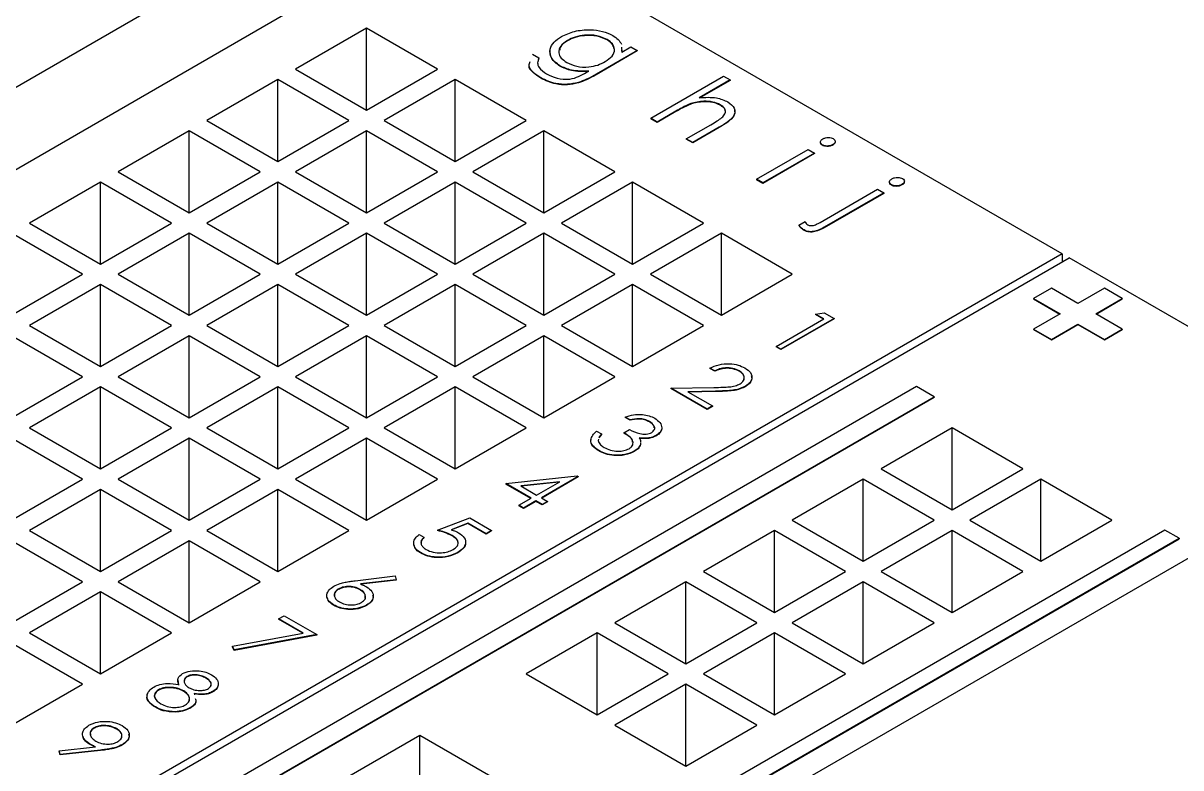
# Model space of a CAD drawing. Header units: millimetres. Extents: x 36 to 151, y 48 to 186.
# Drawn here: x 83.323 to 87.937, y 158.24 to 161.206 of the extents above; entities that cross this region are included whole.
import ezdxf

# ---------------------------------------------------------------- set-up
doc = ezdxf.new("R2010")
doc.units = ezdxf.units.MM

msp = doc.modelspace()

# ---------------------------------------------------------------- linework, layer by layer
at = {"color": 7, "linetype": 'Continuous', "lineweight": 25}
for p, q in [((84.8049, 161.8219), (73.1659, 155.1029)), ((73.4487, 154.9396), (85.0877, 161.6586)), ((87.4636, 160.2871), (85.0877, 161.6586)), ((84.6917, 161.1851), (84.4089, 161.0218)), ((84.9746, 161.0218), (84.6917, 161.1851)), ((84.6917, 160.8585), (84.6917, 161.1851)), ((85.4928, 161.1371), (85.4928, 161.1355)), ((85.6507, 161.1406), (85.6507, 161.1389)), ((85.3535, 161.0819), (85.3789, 161.0672)), ((85.7705, 161.0965), (85.6065, 161.0018)), ((85.7705, 161.0949), (85.6065, 161.0002)), ((85.7082, 161.1103), (85.709, 161.0903)), ((85.7086, 161.0982), (85.709, 161.0887)), ((85.709, 161.0903), (85.7451, 161.1112)), ((85.7451, 161.1112), (85.7705, 161.0965)), ((85.7705, 161.0965), (85.7705, 161.0949)), ((85.3789, 161.0656), (85.375, 161.0513)), ((85.3789, 161.0672), (85.3789, 161.0656)), ((85.4622, 161.0359), (85.4622, 161.0342)), ((84.3382, 160.981), (84.0553, 160.8177)), ((84.621, 160.8177), (84.3382, 160.981)), ((84.3382, 160.6544), (84.3382, 160.981)), ((84.4089, 161.0218), (84.6917, 160.8585)), ((84.6917, 160.8585), (84.9746, 161.0218)), ((85.0453, 160.981), (84.7624, 160.8177)), ((85.3281, 160.8177), (85.0453, 160.981)), ((85.0453, 160.6544), (85.0453, 160.981)), ((85.3865, 160.9875), (85.3865, 160.9858)), ((85.5673, 161.0085), (85.578, 161.0147)), ((85.6065, 161.0018), (85.6065, 161.0002)), ((85.8249, 160.8265), (86.115, 160.9939)), ((86.115, 160.9939), (86.1404, 160.9793)), ((85.5361, 160.9692), (85.5361, 160.9676)), ((86.1404, 160.9793), (86.0179, 160.9086)), ((86.1404, 160.9777), (86.0207, 160.9086)), ((86.1404, 160.9793), (86.1404, 160.9777)), ((85.925, 160.855), (85.8503, 160.8118)), ((85.925, 160.8533), (85.8503, 160.8102)), ((85.925, 160.855), (85.925, 160.8533)), ((85.984, 160.885), (85.984, 160.8834)), ((86.1011, 160.8805), (86.1011, 160.8789)), ((84.0553, 160.8177), (84.3382, 160.6544)), ((84.3382, 160.6544), (84.621, 160.8177)), ((84.7624, 160.8177), (85.0453, 160.6544)), ((85.0453, 160.6544), (85.3281, 160.8177)), ((85.8503, 160.8118), (85.8249, 160.8265)), ((85.8249, 160.8265), (85.8249, 160.8248)), ((85.8503, 160.8102), (85.8249, 160.8248)), ((85.8503, 160.8118), (85.8503, 160.8102)), ((85.9663, 160.7448), (86.0636, 160.801)), ((83.9846, 160.7769), (83.7018, 160.6136)), ((84.2675, 160.6136), (83.9846, 160.7769)), ((83.9846, 160.4503), (83.9846, 160.7769)), ((84.6917, 160.7769), (84.4089, 160.6136)), ((84.9746, 160.6136), (84.6917, 160.7769)), ((84.6917, 160.4503), (84.6917, 160.7769)), ((85.3988, 160.7769), (85.116, 160.6136)), ((85.6817, 160.6136), (85.3988, 160.7769)), ((85.3988, 160.4503), (85.3988, 160.7769)), ((86.0973, 160.7911), (85.9917, 160.7302)), ((86.0973, 160.7895), (85.9917, 160.7285)), ((86.0973, 160.7911), (86.0973, 160.7895)), ((85.9663, 160.7448), (85.9663, 160.7432)), ((85.9917, 160.7302), (85.9663, 160.7448)), ((85.9917, 160.7285), (85.9663, 160.7432)), ((85.9917, 160.7302), (85.9917, 160.7285)), ((86.2455, 160.5836), (86.4522, 160.703)), ((86.4522, 160.703), (86.4776, 160.6883)), ((86.5083, 160.7208), (86.5083, 160.7192)), ((86.55, 160.7217), (86.55, 160.7201)), ((86.4776, 160.6883), (86.2709, 160.569)), ((86.4776, 160.6867), (86.2709, 160.5674)), ((86.4776, 160.6883), (86.4776, 160.6867)), ((83.7018, 160.6136), (83.9846, 160.4503)), ((83.9846, 160.4503), (84.2675, 160.6136)), ((84.4089, 160.6136), (84.6917, 160.4503)), ((84.6917, 160.4503), (84.9746, 160.6136)), ((85.116, 160.6136), (85.3988, 160.4503)), ((85.3988, 160.4503), (85.6817, 160.6136)), ((83.6311, 160.5728), (83.3482, 160.4095)), ((83.9139, 160.4095), (83.6311, 160.5728)), ((83.6311, 160.2462), (83.6311, 160.5728)), ((84.3382, 160.5728), (84.0553, 160.4095)), ((84.621, 160.4095), (84.3382, 160.5728)), ((84.3382, 160.2462), (84.3382, 160.5728)), ((85.0453, 160.5728), (84.7624, 160.4095)), ((85.3281, 160.4095), (85.0453, 160.5728)), ((85.0453, 160.2462), (85.0453, 160.5728)), ((85.7524, 160.5728), (85.4695, 160.4095)), ((86.0352, 160.4095), (85.7524, 160.5728)), ((85.7524, 160.2462), (85.7524, 160.5728)), ((86.2455, 160.5836), (86.2455, 160.582)), ((86.2709, 160.569), (86.2455, 160.5836)), ((86.2709, 160.5674), (86.2455, 160.582)), ((86.2709, 160.569), (86.2709, 160.5674)), ((86.4992, 160.4119), (86.7278, 160.5439)), ((86.7532, 160.5292), (86.5163, 160.3925)), ((86.7532, 160.5276), (86.5163, 160.3908)), ((86.7278, 160.5439), (86.7532, 160.5292)), ((86.7532, 160.5292), (86.7532, 160.5276)), ((86.784, 160.5617), (86.784, 160.56)), ((86.8256, 160.5626), (86.8256, 160.561)), ((83.3482, 160.4095), (83.6311, 160.2462)), ((83.6311, 160.2462), (83.9139, 160.4095)), ((84.0553, 160.4095), (84.3382, 160.2462)), ((84.3382, 160.2462), (84.621, 160.4095)), ((84.7624, 160.4095), (85.0453, 160.2462)), ((85.0453, 160.2462), (85.3281, 160.4095)), ((85.4695, 160.4095), (85.7524, 160.2462)), ((85.7524, 160.2462), (86.0352, 160.4095)), ((86.4152, 160.4011), (86.4397, 160.4152)), ((86.4152, 160.4011), (86.4152, 160.3995)), ((86.4356, 160.3818), (86.4356, 160.3802)), ((86.5163, 160.3925), (86.5163, 160.3908)), ((83.5604, 160.2054), (83.2775, 160.3687)), ((83.9846, 160.3687), (83.7018, 160.2054)), ((84.2675, 160.2054), (83.9846, 160.3687)), ((83.9846, 160.0421), (83.9846, 160.3687)), ((84.6917, 160.3687), (84.4089, 160.2054)), ((84.9746, 160.2054), (84.6917, 160.3687)), ((84.6917, 160.0421), (84.6917, 160.3687)), ((85.3988, 160.3687), (85.116, 160.2054)), ((85.6817, 160.2054), (85.3988, 160.3687)), ((85.3988, 160.0421), (85.3988, 160.3687)), ((86.1059, 160.3687), (85.8231, 160.2054)), ((86.3888, 160.2054), (86.1059, 160.3687)), ((86.1059, 160.0421), (86.1059, 160.3687)), ((87.4636, 160.2871), (75.8246, 153.568)), ((75.8529, 153.5517), (87.4919, 160.2707)), ((87.4636, 160.2871), (87.4638, 160.2545)), ((88.7647, 159.536), (87.4919, 160.2707)), ((83.2775, 160.0421), (83.5604, 160.2054)), ((83.7018, 160.2054), (83.9846, 160.0421)), ((83.9846, 160.0421), (84.2675, 160.2054)), ((84.4089, 160.2054), (84.6917, 160.0421)), ((84.6917, 160.0421), (84.9746, 160.2054)), ((85.116, 160.2054), (85.3988, 160.0421)), ((85.3988, 160.0421), (85.6817, 160.2054)), ((85.8231, 160.2054), (86.1059, 160.0421)), ((86.1059, 160.0421), (86.3888, 160.2054)), ((83.6311, 160.1646), (83.3482, 160.0013)), ((83.9139, 160.0013), (83.6311, 160.1646)), ((83.6311, 159.838), (83.6311, 160.1646)), ((84.3382, 160.1646), (84.0553, 160.0013)), ((84.621, 160.0013), (84.3382, 160.1646)), ((84.3382, 159.838), (84.3382, 160.1646)), ((85.0453, 160.1646), (84.7624, 160.0013)), ((85.3281, 160.0013), (85.0453, 160.1646)), ((85.0453, 159.838), (85.0453, 160.1646)), ((85.7524, 160.1646), (85.4695, 160.0013)), ((86.0352, 160.0013), (85.7524, 160.1646)), ((85.7524, 159.838), (85.7524, 160.1646)), ((87.4212, 160.1499), (87.3504, 160.1091)), ((87.5272, 160.0887), (87.4212, 160.1499)), ((87.6333, 160.1499), (87.5272, 160.0887)), ((87.704, 160.1091), (87.6333, 160.1499)), ((87.3504, 160.1091), (87.4565, 160.0479)), ((87.3504, 160.1091), (87.3504, 160.1074)), ((87.3504, 160.1074), (87.4551, 160.047)), ((87.5979, 160.0479), (87.704, 160.1091)), ((87.5993, 160.047), (87.704, 160.1074)), ((87.704, 160.1091), (87.704, 160.1074)), ((86.3241, 159.9179), (86.5144, 160.0278)), ((86.5552, 160.0293), (86.3431, 159.9069)), ((86.5552, 160.0277), (86.3431, 159.9052)), ((86.4818, 160.0466), (86.516, 160.052)), ((86.5144, 160.0278), (86.4818, 160.0466)), ((86.4818, 160.0466), (86.4818, 160.045)), ((86.513, 160.0269), (86.4818, 160.045)), ((86.516, 160.052), (86.5552, 160.0293)), ((86.5552, 160.0293), (86.5552, 160.0277)), ((87.4565, 160.0479), (87.3504, 159.9866)), ((87.704, 159.9866), (87.5979, 160.0479)), ((83.3482, 160.0013), (83.6311, 159.838)), ((83.6311, 159.838), (83.9139, 160.0013)), ((84.0553, 160.0013), (84.3382, 159.838)), ((84.3382, 159.838), (84.621, 160.0013)), ((84.7624, 160.0013), (85.0453, 159.838)), ((85.0453, 159.838), (85.3281, 160.0013)), ((85.4695, 160.0013), (85.7524, 159.838)), ((85.7524, 159.838), (86.0352, 160.0013)), ((87.3504, 159.9866), (87.4212, 159.9458)), ((87.3504, 159.9866), (87.3504, 159.985)), ((87.3504, 159.985), (87.4212, 159.9442)), ((87.4212, 159.9458), (87.5272, 160.007)), ((87.4212, 159.9442), (87.5272, 160.0054)), ((87.5272, 160.007), (87.6333, 159.9458)), ((87.5272, 160.007), (87.5272, 160.0054)), ((87.5272, 160.0054), (87.6333, 159.9442)), ((87.6333, 159.9458), (87.704, 159.9866)), ((87.6333, 159.9442), (87.704, 159.985)), ((87.704, 159.9866), (87.704, 159.985)), ((83.5604, 159.7972), (83.2775, 159.9605)), ((83.9846, 159.9605), (83.7018, 159.7972)), ((84.2675, 159.7972), (83.9846, 159.9605)), ((83.9846, 159.6339), (83.9846, 159.9605)), ((84.6917, 159.9605), (84.4089, 159.7972)), ((84.9746, 159.7972), (84.6917, 159.9605)), ((84.6917, 159.6339), (84.6917, 159.9605)), ((85.3988, 159.9605), (85.116, 159.7972)), ((85.6817, 159.7972), (85.3988, 159.9605)), ((85.3988, 159.6339), (85.3988, 159.9605)), ((87.4212, 159.9458), (87.4212, 159.9442)), ((87.6333, 159.9458), (87.6333, 159.9442)), ((86.3241, 159.9179), (86.3241, 159.9162)), ((86.3431, 159.9069), (86.3241, 159.9179)), ((86.3431, 159.9052), (86.3241, 159.9162)), ((86.3431, 159.9069), (86.3431, 159.9052)), ((86.0793, 159.8205), (86.0602, 159.8315)), ((86.0602, 159.8315), (86.0602, 159.8299)), ((86.0793, 159.8189), (86.0602, 159.8299)), ((83.2775, 159.6339), (83.5604, 159.7972)), ((83.7018, 159.7972), (83.9846, 159.6339)), ((83.9846, 159.6339), (84.2675, 159.7972)), ((84.4089, 159.7972), (84.6917, 159.6339)), ((84.6917, 159.6339), (84.9746, 159.7972)), ((85.116, 159.7972), (85.3988, 159.6339)), ((85.3988, 159.6339), (85.6817, 159.7972)), ((86.0793, 159.8205), (86.0793, 159.8189)), ((86.1774, 159.8204), (86.1774, 159.8188)), ((86.8838, 159.758), (76.56, 153.7982)), ((83.6311, 159.7564), (83.3482, 159.5931)), ((83.9139, 159.5931), (83.6311, 159.7564)), ((83.6311, 159.4298), (83.6311, 159.7564)), ((84.3382, 159.7564), (84.0553, 159.5931)), ((84.621, 159.5931), (84.3382, 159.7564)), ((84.3382, 159.4298), (84.3382, 159.7564)), ((85.0453, 159.7564), (84.7624, 159.5931)), ((85.3281, 159.5931), (85.0453, 159.7564)), ((85.0453, 159.4298), (85.0453, 159.7564)), ((85.9052, 159.7514), (86.0753, 159.7546)), ((85.9052, 159.7514), (85.9052, 159.7498)), ((86.0494, 159.6682), (85.9052, 159.7514)), ((86.0494, 159.6666), (85.9052, 159.7498)), ((86.0821, 159.7398), (85.9724, 159.7378)), ((85.9724, 159.7378), (86.0711, 159.6808)), ((86.0821, 159.7382), (85.9752, 159.7362)), ((86.0821, 159.7398), (86.0821, 159.7382)), ((86.2012, 159.759), (86.2012, 159.7574)), ((86.9545, 159.7172), (86.8838, 159.758)), ((76.6307, 153.7574), (86.9545, 159.7172)), ((76.6307, 153.7558), (86.9545, 159.7156)), ((86.9545, 159.7172), (86.9545, 159.7156)), ((86.0711, 159.6808), (86.0494, 159.6682)), ((86.0711, 159.6791), (86.0494, 159.6666)), ((86.0494, 159.6682), (86.0494, 159.6666)), ((86.0711, 159.6808), (86.0711, 159.6791)), ((85.7421, 159.6258), (85.723, 159.6368)), ((85.723, 159.6368), (85.723, 159.6352)), ((85.7421, 159.6242), (85.723, 159.6352)), ((85.7421, 159.6258), (85.7421, 159.6242)), ((85.819, 159.6191), (85.819, 159.6174)), ((83.5604, 159.389), (83.2775, 159.5523)), ((83.3482, 159.5931), (83.6311, 159.4298)), ((83.6311, 159.4298), (83.9139, 159.5931)), ((83.9846, 159.5523), (83.7018, 159.389)), ((84.2675, 159.389), (83.9846, 159.5523)), ((83.9846, 159.2257), (83.9846, 159.5523)), ((84.0553, 159.5931), (84.3382, 159.4298)), ((84.3382, 159.4298), (84.621, 159.5931)), ((84.6917, 159.5523), (84.4089, 159.389)), ((84.9746, 159.389), (84.6917, 159.5523)), ((84.6917, 159.2257), (84.6917, 159.5523)), ((84.7624, 159.5931), (85.0453, 159.4298)), ((85.0453, 159.4298), (85.3281, 159.5931)), ((85.6088, 159.5803), (85.6278, 159.5693)), ((85.6163, 159.5492), (85.6151, 159.5428)), ((85.6278, 159.5693), (85.6173, 159.5549)), ((85.6278, 159.5677), (85.6173, 159.5533)), ((85.6278, 159.5693), (85.6278, 159.5677)), ((85.7176, 159.574), (85.7393, 159.5866)), ((85.7176, 159.574), (85.7176, 159.5724)), ((85.8474, 159.5642), (85.8474, 159.5625)), ((87.0252, 159.5931), (86.7423, 159.4298)), ((87.308, 159.4298), (87.0252, 159.5931)), ((87.0252, 159.2665), (87.0252, 159.5931)), ((77.1257, 152.8169), (88.7647, 159.536)), ((85.6155, 159.5435), (85.6151, 159.5412)), ((85.617, 159.5033), (85.617, 159.5017)), ((85.7841, 159.5347), (85.7839, 159.5296)), ((85.7841, 159.533), (85.7839, 159.5279)), ((85.7839, 159.5296), (85.7839, 159.5279)), ((85.7588, 159.5005), (85.7588, 159.4989)), ((86.7423, 159.4298), (87.0252, 159.2665)), ((87.0252, 159.2665), (87.308, 159.4298)), ((83.2775, 159.2257), (83.5604, 159.389)), ((83.7018, 159.389), (83.9846, 159.2257)), ((83.9846, 159.2257), (84.2675, 159.389)), ((84.4089, 159.389), (84.6917, 159.2257)), ((84.6917, 159.2257), (84.9746, 159.389)), ((85.2471, 159.3715), (85.5315, 159.402)), ((85.3477, 159.3134), (85.2471, 159.3715)), ((85.2471, 159.3715), (85.2471, 159.3699)), ((85.3463, 159.3126), (85.2471, 159.3699)), ((85.4616, 159.3791), (85.3062, 159.3625)), ((85.4581, 159.3771), (85.3086, 159.3611)), ((85.3695, 159.326), (85.4616, 159.3791)), ((85.5354, 159.3997), (85.3885, 159.315)), ((85.5354, 159.3981), (85.3899, 159.3142)), ((85.5315, 159.402), (85.5354, 159.3997)), ((85.5354, 159.3997), (85.5354, 159.3981)), ((86.6716, 159.389), (86.3888, 159.2257)), ((86.9545, 159.2257), (86.6716, 159.389)), ((86.6716, 159.0624), (86.6716, 159.389)), ((87.3787, 159.389), (87.0959, 159.2257)), ((87.6616, 159.2257), (87.3787, 159.389)), ((87.3787, 159.0624), (87.3787, 159.389)), ((83.6311, 159.3482), (83.3482, 159.1849)), ((83.9139, 159.1849), (83.6311, 159.3482)), ((83.6311, 159.0216), (83.6311, 159.3482)), ((84.3382, 159.3482), (84.0553, 159.1849)), ((84.621, 159.1849), (84.3382, 159.3482)), ((84.3382, 159.0216), (84.3382, 159.3482)), ((85.3062, 159.3625), (85.3695, 159.326)), ((85.2987, 159.2851), (85.3477, 159.3134)), ((85.3178, 159.2741), (85.2987, 159.2851)), ((85.2987, 159.2851), (85.2987, 159.2835)), ((85.3178, 159.2725), (85.2987, 159.2835)), ((85.3667, 159.3024), (85.3178, 159.2741)), ((85.3667, 159.3008), (85.3178, 159.2725)), ((85.3178, 159.2741), (85.3178, 159.2725)), ((85.3912, 159.2883), (85.3667, 159.3024)), ((85.3667, 159.3024), (85.3667, 159.3008)), ((85.3912, 159.2866), (85.3667, 159.3008)), ((85.3885, 159.315), (85.413, 159.3008)), ((85.413, 159.3008), (85.3912, 159.2883)), ((85.413, 159.2992), (85.3912, 159.2866)), ((85.3912, 159.2883), (85.3912, 159.2866)), ((85.413, 159.3008), (85.413, 159.2992)), ((84.9751, 159.1862), (85.1029, 159.2349)), ((85.1029, 159.2349), (85.19, 159.1847)), ((87.8737, 159.1865), (77.5499, 153.2268)), ((83.3482, 159.1849), (83.6311, 159.0216)), ((83.6311, 159.0216), (83.9139, 159.1849)), ((84.0553, 159.1849), (84.3382, 159.0216)), ((84.3382, 159.0216), (84.621, 159.1849)), ((84.9751, 159.1862), (84.9751, 159.1846)), ((85.0961, 159.2137), (85.0288, 159.1881)), ((85.0961, 159.2121), (85.031, 159.1873)), ((85.1682, 159.1721), (85.0961, 159.2137)), ((85.0961, 159.2137), (85.0961, 159.2121)), ((85.1682, 159.1705), (85.0961, 159.2121)), ((85.19, 159.1847), (85.1682, 159.1721)), ((85.19, 159.183), (85.1682, 159.1705)), ((85.19, 159.1847), (85.19, 159.183)), ((86.3181, 159.1849), (86.0352, 159.0216)), ((86.6009, 159.0216), (86.3181, 159.1849)), ((86.3181, 158.8583), (86.3181, 159.1849)), ((86.3888, 159.2257), (86.6716, 159.0624)), ((86.6716, 159.0624), (86.9545, 159.2257)), ((87.0252, 159.1849), (86.7423, 159.0216)), ((87.308, 159.0216), (87.0252, 159.1849)), ((87.0252, 158.8583), (87.0252, 159.1849)), ((87.0959, 159.2257), (87.3787, 159.0624)), ((87.3787, 159.0624), (87.6616, 159.2257)), ((87.9303, 159.1539), (87.8737, 159.1865)), ((77.6065, 153.1941), (87.9303, 159.1539)), ((77.6065, 153.1925), (87.9303, 159.1523)), ((83.5604, 158.9808), (83.2775, 159.1441)), ((83.9846, 159.1441), (83.7018, 158.9808)), ((84.2675, 158.9808), (83.9846, 159.1441)), ((83.9846, 158.8175), (83.9846, 159.1441)), ((84.9017, 159.169), (84.9207, 159.158)), ((84.9207, 159.158), (84.9207, 159.1563)), ((85.0327, 159.1655), (85.0327, 159.1639)), ((85.1682, 159.1721), (85.1682, 159.1705)), ((87.9303, 159.1539), (87.9303, 159.1523)), ((84.9066, 159.0971), (84.9066, 159.0954)), ((85.0553, 159.0975), (85.0553, 159.0959)), ((84.6464, 158.9848), (84.8065, 159.0041)), ((84.8065, 159.0041), (84.8096, 158.989)), ((86.0352, 159.0216), (86.3181, 158.8583)), ((86.3181, 158.8583), (86.6009, 159.0216)), ((86.7423, 159.0216), (87.0252, 158.8583)), ((87.0252, 158.8583), (87.308, 159.0216)), ((83.2775, 158.8175), (83.5604, 158.9808)), ((83.7018, 158.9808), (83.9846, 158.8175)), ((83.9846, 158.8175), (84.2675, 158.9808)), ((84.5793, 158.9515), (84.5793, 158.9498)), ((84.6661, 158.9501), (84.6661, 158.9485)), ((84.8096, 158.989), (84.6679, 158.9719)), ((84.8096, 158.9874), (84.6708, 158.9706)), ((84.8096, 158.989), (84.8096, 158.9874)), ((85.9645, 158.9808), (85.6817, 158.8175)), ((86.2474, 158.8175), (85.9645, 158.9808)), ((85.9645, 158.6542), (85.9645, 158.9808)), ((86.6716, 158.9808), (86.3888, 158.8175)), ((86.9545, 158.8175), (86.6716, 158.9808)), ((86.6716, 158.6542), (86.6716, 158.9808)), ((83.6311, 158.94), (83.3482, 158.7767)), ((83.9139, 158.7767), (83.6311, 158.94)), ((83.6311, 158.6134), (83.6311, 158.94)), ((84.5607, 158.8885), (84.5607, 158.8869)), ((84.692, 158.8878), (84.692, 158.8861)), ((84.3414, 158.833), (84.3632, 158.8455)), ((84.4398, 158.7762), (84.3414, 158.833)), ((84.3414, 158.833), (84.3414, 158.8313)), ((84.4376, 158.7758), (84.3414, 158.8313)), ((84.3632, 158.8455), (84.4937, 158.7702)), ((85.6817, 158.8175), (85.9645, 158.6542)), ((85.9645, 158.6542), (86.2474, 158.8175)), ((86.3888, 158.8175), (86.6716, 158.6542)), ((86.6716, 158.6542), (86.9545, 158.8175)), ((83.3482, 158.7767), (83.6311, 158.6134)), ((83.6311, 158.6134), (83.9139, 158.7767)), ((84.1573, 158.7237), (84.4398, 158.7762)), ((84.4937, 158.7702), (84.1647, 158.7089)), ((84.4937, 158.7685), (84.1647, 158.7073)), ((84.4937, 158.7702), (84.4937, 158.7685)), ((85.611, 158.7767), (85.3281, 158.6134)), ((85.8938, 158.6134), (85.611, 158.7767)), ((85.611, 158.4501), (85.611, 158.7767)), ((86.3181, 158.7767), (86.0352, 158.6134)), ((86.6009, 158.6134), (86.3181, 158.7767)), ((86.3181, 158.4501), (86.3181, 158.7767)), ((83.5604, 158.5726), (83.2775, 158.7359)), ((84.1647, 158.7089), (84.1573, 158.7237)), ((84.1573, 158.7237), (84.1573, 158.722)), ((84.1647, 158.7073), (84.1573, 158.722)), ((84.1647, 158.7089), (84.1647, 158.7073)), ((83.9439, 158.5692), (83.9416, 158.5895)), ((83.9767, 158.6036), (83.9767, 158.6019)), ((84.0517, 158.5983), (84.0517, 158.5967)), ((85.3281, 158.6134), (85.611, 158.4501)), ((85.611, 158.4501), (85.8938, 158.6134)), ((86.0352, 158.6134), (86.3181, 158.4501)), ((86.3181, 158.4501), (86.6009, 158.6134)), ((83.2775, 158.4093), (83.5604, 158.5726)), ((83.8624, 158.5501), (83.8624, 158.5485)), ((83.9632, 158.5458), (83.9632, 158.5441)), ((84.0052, 158.5355), (84.0061, 158.5309)), ((84.0797, 158.5437), (84.0797, 158.5421)), ((85.9645, 158.5726), (85.6817, 158.4093)), ((86.2474, 158.4093), (85.9645, 158.5726)), ((85.9645, 158.246), (85.9645, 158.5726)), ((83.8502, 158.4822), (83.8502, 158.4806)), ((83.9298, 158.4632), (83.9298, 158.4616)), ((83.9898, 158.4793), (83.9898, 158.4776)), ((83.6058, 158.3989), (83.6058, 158.3972)), ((83.6954, 158.3958), (83.6954, 158.3941)), ((85.6817, 158.4093), (85.9645, 158.246)), ((85.9645, 158.246), (86.2474, 158.4093)), ((84.9039, 158.3685), (84.621, 158.2052)), ((85.1867, 158.2052), (84.9039, 158.3685)), ((84.9039, 158.0419), (84.9039, 158.3685)), ((83.4665, 158.3078), (83.6117, 158.3235)), ((83.4711, 158.2929), (83.4665, 158.3078)), ((83.4665, 158.3078), (83.4665, 158.3061)), ((83.4711, 158.2913), (83.4665, 158.3061)), ((83.632, 158.3103), (83.4711, 158.2929)), ((83.632, 158.3087), (83.4711, 158.2913)), ((83.5878, 158.3354), (83.5878, 158.3338)), ((83.632, 158.3103), (83.632, 158.3087)), ((83.7187, 158.3322), (83.7187, 158.3306)), ((83.4711, 158.2929), (83.4711, 158.2913))]:
    msp.add_line(p, q, dxfattribs=at)
for points, knots in [([(85.4684, 161.1524), (85.4851, 161.1601), (85.5185, 161.1755), (85.5789, 161.1811), (85.6336, 161.1749), (85.66, 161.1629), (85.6732, 161.1569)], [0, 0, 0, 0, 0.279931, 0.559607, 0.779956, 1, 1, 1, 1]), ([(85.4622, 161.0359), (85.4495, 161.0457), (85.4241, 161.0652), (85.42, 161.1003), (85.4363, 161.1305), (85.4577, 161.1451), (85.4684, 161.1524)], [0, 0, 0, 0, 0.279291, 0.558854, 0.779349, 1, 1, 1, 1]), ([(85.4928, 161.1371), (85.4825, 161.13), (85.462, 161.1157), (85.455, 161.0893), (85.4652, 161.0659), (85.4816, 161.0548), (85.4898, 161.0493)], [0, 0, 0, 0, 0.280087, 0.559492, 0.779516, 1, 1, 1, 1]), ([(85.4928, 161.1355), (85.4818, 161.1284), (85.4642, 161.1171), (85.462, 161.1022), (85.4612, 161.0966)], [0, 0, 0, 0, 0.624379, 1, 1, 1, 1]), ([(85.6507, 161.1406), (85.6374, 161.1463), (85.611, 161.1579), (85.5632, 161.1592), (85.5225, 161.1516), (85.5027, 161.142), (85.4928, 161.1371)], [0, 0, 0, 0, 0.2792722, 0.5587472, 0.779357, 1, 1, 1, 1]), ([(85.6507, 161.1389), (85.6374, 161.1447), (85.611, 161.1563), (85.5632, 161.1575), (85.5225, 161.15), (85.5027, 161.1403), (85.4928, 161.1355)], [0, 0, 0, 0, 0.2792722, 0.5587472, 0.779357, 1, 1, 1, 1]), ([(85.6429, 161.0522), (85.6533, 161.0593), (85.6739, 161.0735), (85.6827, 161.0996), (85.6743, 161.1235), (85.6586, 161.1349), (85.6507, 161.1406)], [0, 0, 0, 0, 0.28021, 0.559621, 0.779916, 1, 1, 1, 1]), ([(85.6779, 161.1048), (85.6765, 161.1104), (85.6734, 161.1233), (85.6589, 161.1333), (85.6507, 161.1389)], [0, 0, 0, 0, 0.43442, 1, 1, 1, 1]), ([(85.6732, 161.1569), (85.6811, 161.1517), (85.6967, 161.1415), (85.7041, 161.1285), (85.7077, 161.122)], [0, 0, 0, 0, 0.50021, 1, 1, 1, 1]), ([(85.4622, 161.0342), (85.4491, 161.0441), (85.4234, 161.0633), (85.424, 161.0876), (85.4243, 161.0995)], [0, 0, 0, 0, 0.509247, 1, 1, 1, 1]), ([(85.3865, 160.9858), (85.3761, 160.9931), (85.3554, 161.0076), (85.3368, 161.0267), (85.3399, 161.0364), (85.3399, 161.0366)], [0, 0, 0, 0, 0.494874, 0.988816, 1, 1, 1, 1]), ([(85.3865, 160.9875), (85.3758, 160.9947), (85.3543, 161.0092), (85.3355, 161.0333), (85.3422, 161.0479), (85.3445, 161.053)], [0, 0, 0, 0, 0.39352, 0.786299, 1, 1, 1, 1]), ([(85.3789, 161.0672), (85.3764, 161.0608), (85.3713, 161.048), (85.3788, 161.0243), (85.398, 161.0113), (85.4097, 161.0034)], [0, 0, 0, 0, 0.280642, 0.560644, 1, 1, 1, 1]), ([(85.578, 161.0147), (85.5538, 161.0143), (85.5105, 161.0136), (85.477, 161.029), (85.4622, 161.0359)], [0, 0, 0, 0, 0.558995, 1, 1, 1, 1]), ([(85.578, 161.0131), (85.5538, 161.0127), (85.5105, 161.0119), (85.477, 161.0274), (85.4622, 161.0342)], [0, 0, 0, 0, 0.558995, 1, 1, 1, 1]), ([(85.4898, 161.0493), (85.5024, 161.0433), (85.5276, 161.0313), (85.5747, 161.0295), (85.6144, 161.0376), (85.6334, 161.0473), (85.6429, 161.0522)], [0, 0, 0, 0, 0.279731, 0.558765, 0.779141, 1, 1, 1, 1]), ([(85.5361, 160.9692), (85.5217, 160.9661), (85.4929, 160.9598), (85.4363, 160.9642), (85.4054, 160.9786), (85.3865, 160.9875)], [0, 0, 0, 0, 0.280507, 0.56077, 1, 1, 1, 1]), ([(85.5361, 160.9676), (85.5217, 160.9645), (85.4929, 160.9582), (85.4363, 160.9625), (85.4054, 160.977), (85.3865, 160.9858)], [0, 0, 0, 0, 0.280507, 0.56077, 1, 1, 1, 1]), ([(85.4097, 161.0034), (85.4227, 160.997), (85.4487, 160.9843), (85.4993, 160.9798), (85.5386, 160.9925), (85.5577, 161.0032), (85.5673, 161.0085)], [0, 0, 0, 0, 0.280384, 0.559025, 0.778581, 1, 1, 1, 1]), ([(85.6065, 161.0018), (85.5945, 160.9949), (85.573, 160.9826), (85.5474, 160.9733), (85.5361, 160.9692)], [0, 0, 0, 0, 0.5604061, 1, 1, 1, 1]), ([(85.6065, 161.0002), (85.5945, 160.9933), (85.573, 160.981), (85.5474, 160.9717), (85.5361, 160.9676)], [0, 0, 0, 0, 0.5604061, 1, 1, 1, 1]), ([(86.1011, 160.8805), (86.0917, 160.8847), (86.0728, 160.8931), (86.0292, 160.8961), (86.0011, 160.8892), (85.984, 160.885)], [0, 0, 0, 0, 0.280124, 0.561078, 1, 1, 1, 1]), ([(86.1011, 160.8789), (86.0917, 160.8831), (86.0728, 160.8914), (86.0292, 160.8945), (86.0011, 160.8876), (85.984, 160.8834)], [0, 0, 0, 0, 0.280124, 0.561078, 1, 1, 1, 1]), ([(86.0179, 160.9086), (86.0415, 160.9101), (86.0835, 160.9127), (86.1172, 160.8984), (86.1319, 160.8921)], [0, 0, 0, 0, 0.560449, 1, 1, 1, 1]), ([(86.1319, 160.8921), (86.1422, 160.8841), (86.1576, 160.8722), (86.1605, 160.8525), (86.1523, 160.8235), (86.1217, 160.8055), (86.0973, 160.7911)], [0, 0, 0, 0, 0.249109, 0.374913, 0.500696, 1, 1, 1, 1]), ([(85.984, 160.885), (85.9724, 160.8798), (85.9517, 160.8704), (85.9332, 160.8597), (85.925, 160.855)], [0, 0, 0, 0, 0.559706, 1, 1, 1, 1]), ([(85.984, 160.8834), (85.9724, 160.8781), (85.9517, 160.8688), (85.9332, 160.858), (85.925, 160.8533)], [0, 0, 0, 0, 0.559706, 1, 1, 1, 1]), ([(86.1578, 160.8599), (86.1586, 160.8569), (86.1606, 160.8491), (86.1514, 160.8218), (86.1213, 160.8038), (86.0973, 160.7895)], [0, 0, 0, 0, 0.110619, 0.289584, 1, 1, 1, 1]), ([(86.108, 160.8296), (86.1124, 160.8342), (86.1213, 160.8433), (86.1236, 160.8584), (86.1154, 160.8713), (86.1059, 160.8775), (86.1011, 160.8805)], [0, 0, 0, 0, 0.280396, 0.55963, 0.779628, 1, 1, 1, 1]), ([(86.1214, 160.8567), (86.1215, 160.8571), (86.1222, 160.8615), (86.1147, 160.8697), (86.1057, 160.8758), (86.1011, 160.8789)], [0, 0, 0, 0, 0.0368301, 0.5180054, 1, 1, 1, 1]), ([(86.0636, 160.801), (86.0724, 160.806), (86.0882, 160.8151), (86.1019, 160.8252), (86.108, 160.8296)], [0, 0, 0, 0, 0.560217, 1, 1, 1, 1]), ([(86.5101, 160.7448), (86.5135, 160.7464), (86.5203, 160.7496), (86.5325, 160.7506), (86.5438, 160.7497), (86.5492, 160.7472), (86.5518, 160.7459)], [0, 0, 0, 0, 0.279931, 0.559565, 0.779869, 1, 1, 1, 1]), ([(86.5083, 160.7208), (86.5057, 160.7228), (86.5005, 160.7269), (86.5004, 160.7341), (86.5035, 160.7403), (86.5079, 160.7433), (86.5101, 160.7448)], [0, 0, 0, 0, 0.278889, 0.559087, 0.779605, 1, 1, 1, 1]), ([(86.5083, 160.7192), (86.5055, 160.7212), (86.5014, 160.724), (86.5015, 160.7275), (86.5015, 160.7285)], [0, 0, 0, 0, 0.709635, 1, 1, 1, 1]), ([(86.55, 160.7217), (86.5466, 160.7202), (86.5398, 160.717), (86.5275, 160.7159), (86.5163, 160.717), (86.511, 160.7196), (86.5083, 160.7208)], [0, 0, 0, 0, 0.279764, 0.559426, 0.779808, 1, 1, 1, 1]), ([(86.55, 160.7201), (86.5466, 160.7185), (86.5398, 160.7154), (86.5275, 160.7143), (86.5163, 160.7154), (86.511, 160.7179), (86.5083, 160.7192)], [0, 0, 0, 0, 0.279764, 0.559426, 0.779808, 1, 1, 1, 1]), ([(86.5518, 160.7459), (86.5545, 160.7439), (86.5598, 160.7398), (86.5601, 160.7325), (86.5568, 160.7263), (86.5523, 160.7232), (86.55, 160.7217)], [0, 0, 0, 0, 0.278969, 0.558945, 0.779558, 1, 1, 1, 1]), ([(86.5593, 160.7311), (86.5593, 160.7309), (86.5596, 160.7287), (86.5565, 160.7246), (86.5522, 160.7216), (86.55, 160.7201)], [0, 0, 0, 0, 0.050049, 0.525209, 1, 1, 1, 1]), ([(86.784, 160.5617), (86.7814, 160.5637), (86.7761, 160.5677), (86.7759, 160.575), (86.7791, 160.5812), (86.7835, 160.5842), (86.7857, 160.5857)], [0, 0, 0, 0, 0.278968, 0.559, 0.779598, 1, 1, 1, 1]), ([(86.784, 160.56), (86.7813, 160.562), (86.7761, 160.5659), (86.7765, 160.5708), (86.7767, 160.5731)], [0, 0, 0, 0, 0.521743, 1, 1, 1, 1]), ([(86.7857, 160.5857), (86.7891, 160.5873), (86.7959, 160.5905), (86.8082, 160.5916), (86.8196, 160.5906), (86.8249, 160.5881), (86.8275, 160.5868)], [0, 0, 0, 0, 0.279867, 0.559513, 0.779801, 1, 1, 1, 1]), ([(86.8275, 160.5868), (86.8302, 160.5848), (86.8355, 160.5807), (86.8358, 160.5734), (86.8323, 160.5672), (86.8278, 160.5642), (86.8256, 160.5626)], [0, 0, 0, 0, 0.2790345, 0.5590533, 0.7796036, 1, 1, 1, 1]), ([(86.8345, 160.5758), (86.8349, 160.5743), (86.8357, 160.5708), (86.8322, 160.5655), (86.8278, 160.5625), (86.8256, 160.561)], [0, 0, 0, 0, 0.276113, 0.638183, 1, 1, 1, 1]), ([(86.8256, 160.5626), (86.8222, 160.5611), (86.8154, 160.5579), (86.8032, 160.5568), (86.792, 160.5579), (86.7867, 160.5604), (86.784, 160.5617)], [0, 0, 0, 0, 0.279886, 0.55949, 0.779778, 1, 1, 1, 1]), ([(86.8256, 160.561), (86.8222, 160.5594), (86.8154, 160.5563), (86.8032, 160.5552), (86.792, 160.5563), (86.7867, 160.5588), (86.784, 160.56)], [0, 0, 0, 0, 0.279886, 0.55949, 0.779778, 1, 1, 1, 1]), ([(86.4356, 160.3818), (86.431, 160.3851), (86.4226, 160.391), (86.4175, 160.398), (86.4152, 160.4011)], [0, 0, 0, 0, 0.559481, 1, 1, 1, 1]), ([(86.4356, 160.3802), (86.431, 160.3835), (86.4226, 160.3894), (86.4175, 160.3964), (86.4152, 160.3995)], [0, 0, 0, 0, 0.559481, 1, 1, 1, 1]), ([(86.5163, 160.3925), (86.5047, 160.3862), (86.4902, 160.3784), (86.4675, 160.3749), (86.4557, 160.375), (86.4445, 160.3773), (86.4386, 160.3803), (86.4356, 160.3818)], [0, 0, 0, 0, 0.498963, 0.62433, 0.749573, 0.87472, 1, 1, 1, 1]), ([(86.5163, 160.3908), (86.5047, 160.3846), (86.4902, 160.3768), (86.4675, 160.3733), (86.4557, 160.3734), (86.4445, 160.3757), (86.4386, 160.3787), (86.4356, 160.3802)], [0, 0, 0, 0, 0.498963, 0.62433, 0.749573, 0.87472, 1, 1, 1, 1]), ([(86.4397, 160.4152), (86.4409, 160.4126), (86.443, 160.408), (86.4481, 160.4042), (86.4504, 160.4026)], [0, 0, 0, 0, 0.560494, 1, 1, 1, 1]), ([(86.4504, 160.4026), (86.4521, 160.4017), (86.4556, 160.4), (86.4636, 160.3986), (86.4694, 160.3994), (86.4729, 160.3999)], [0, 0, 0, 0, 0.280478, 0.561095, 1, 1, 1, 1]), ([(86.4729, 160.3999), (86.4783, 160.4018), (86.4878, 160.4052), (86.4957, 160.4099), (86.4992, 160.4119)], [0, 0, 0, 0, 0.5590926, 1, 1, 1, 1]), ([(86.0602, 159.8315), (86.0718, 159.8367), (86.0949, 159.8472), (86.1365, 159.8503), (86.1737, 159.8452), (86.1913, 159.8367), (86.2001, 159.8324)], [0, 0, 0, 0, 0.280033, 0.559551, 0.779669, 1, 1, 1, 1]), ([(86.1774, 159.8204), (86.1694, 159.8241), (86.1535, 159.8317), (86.1239, 159.8334), (86.0985, 159.8289), (86.0857, 159.8233), (86.0793, 159.8205)], [0, 0, 0, 0, 0.279729, 0.558969, 0.779193, 1, 1, 1, 1]), ([(86.1774, 159.8188), (86.1694, 159.8225), (86.1535, 159.83), (86.1239, 159.8318), (86.0985, 159.8273), (86.0857, 159.8217), (86.0793, 159.8189)], [0, 0, 0, 0, 0.279729, 0.558969, 0.779193, 1, 1, 1, 1]), ([(86.2001, 159.8324), (86.2087, 159.8264), (86.2259, 159.8145), (86.2296, 159.7924), (86.2213, 159.7729), (86.2079, 159.7636), (86.2012, 159.759)], [0, 0, 0, 0, 0.27989, 0.559224, 0.779582, 1, 1, 1, 1]), ([(86.1804, 159.769), (86.1861, 159.7733), (86.1974, 159.7819), (86.1984, 159.7974), (86.1917, 159.8108), (86.1822, 159.8172), (86.1774, 159.8204)], [0, 0, 0, 0, 0.279151, 0.55896, 0.779341, 1, 1, 1, 1]), ([(86.1956, 159.7875), (86.1964, 159.7906), (86.1982, 159.7978), (86.1915, 159.8092), (86.1821, 159.8156), (86.1774, 159.8188)], [0, 0, 0, 0, 0.270143, 0.634841, 1, 1, 1, 1]), ([(86.2248, 159.8005), (86.2261, 159.7968), (86.2293, 159.7871), (86.2209, 159.7713), (86.2078, 159.762), (86.2012, 159.7574)], [0, 0, 0, 0, 0.239826, 0.619862, 1, 1, 1, 1]), ([(86.0753, 159.7546), (86.0879, 159.7548), (86.1086, 159.7552), (86.1372, 159.7566), (86.1614, 159.76), (86.1741, 159.766), (86.1804, 159.769)], [0, 0, 0, 0, 0.340561, 0.560884, 0.780595, 1, 1, 1, 1]), ([(86.2012, 159.759), (86.1897, 159.7538), (86.1707, 159.7453), (86.1377, 159.742), (86.1101, 159.7404), (86.0914, 159.74), (86.0821, 159.7398)], [0, 0, 0, 0, 0.33837, 0.558748, 0.779361, 1, 1, 1, 1]), ([(86.2012, 159.7574), (86.1897, 159.7522), (86.1707, 159.7437), (86.1377, 159.7404), (86.1101, 159.7388), (86.0914, 159.7384), (86.0821, 159.7382)], [0, 0, 0, 0, 0.33837, 0.558748, 0.779361, 1, 1, 1, 1]), ([(85.723, 159.6368), (85.7336, 159.6401), (85.7548, 159.6467), (85.789, 159.6478), (85.819, 159.6424), (85.8334, 159.6353), (85.8406, 159.6318)], [0, 0, 0, 0, 0.2802877, 0.5596797, 0.7797465, 1, 1, 1, 1]), ([(85.819, 159.6191), (85.8131, 159.622), (85.8012, 159.6278), (85.7731, 159.6318), (85.7538, 159.6281), (85.7421, 159.6258)], [0, 0, 0, 0, 0.280622, 0.560395, 1, 1, 1, 1]), ([(85.819, 159.6174), (85.8131, 159.6204), (85.8012, 159.6262), (85.7731, 159.6302), (85.7538, 159.6265), (85.7421, 159.6242)], [0, 0, 0, 0, 0.280622, 0.560395, 1, 1, 1, 1]), ([(85.8284, 159.5752), (85.8329, 159.579), (85.8419, 159.5867), (85.8394, 159.604), (85.8268, 159.6134), (85.819, 159.6191)], [0, 0, 0, 0, 0.278884, 0.56004, 1, 1, 1, 1]), ([(85.8386, 159.5942), (85.8386, 159.5959), (85.8385, 159.6048), (85.8278, 159.6118), (85.819, 159.6174)], [0, 0, 0, 0, 0.1891817, 1, 1, 1, 1]), ([(85.8406, 159.6318), (85.8482, 159.6263), (85.8635, 159.6153), (85.8705, 159.5956), (85.865, 159.5774), (85.8533, 159.5686), (85.8474, 159.5642)], [0, 0, 0, 0, 0.280085, 0.559868, 0.780099, 1, 1, 1, 1]), ([(85.617, 159.5033), (85.6081, 159.5095), (85.5904, 159.5217), (85.5837, 159.5443), (85.5918, 159.5644), (85.6031, 159.575), (85.6088, 159.5803)], [0, 0, 0, 0, 0.279886, 0.558979, 0.779263, 1, 1, 1, 1]), ([(85.738, 159.5104), (85.7414, 159.5127), (85.7481, 159.5174), (85.7549, 159.5289), (85.7535, 159.5509), (85.732, 159.5648), (85.7176, 159.574)], [0, 0, 0, 0, 0.125576, 0.251167, 0.500604, 1, 1, 1, 1]), ([(85.7519, 159.5372), (85.7519, 159.539), (85.752, 159.5528), (85.7336, 159.5632), (85.7176, 159.5724)], [0, 0, 0, 0, 0.127008, 1, 1, 1, 1]), ([(85.7393, 159.5866), (85.7524, 159.5803), (85.7721, 159.5709), (85.8021, 159.5679), (85.8186, 159.5706), (85.8252, 159.5737), (85.8284, 159.5752)], [0, 0, 0, 0, 0.499406, 0.748973, 0.87454, 1, 1, 1, 1]), ([(85.8474, 159.5642), (85.8421, 159.5616), (85.8317, 159.5563), (85.8077, 159.5513), (85.7899, 159.5525), (85.779, 159.5533)], [0, 0, 0, 0, 0.280508, 0.560792, 1, 1, 1, 1]), ([(85.8474, 159.5625), (85.8421, 159.5599), (85.8317, 159.5547), (85.8077, 159.5497), (85.7899, 159.5509), (85.779, 159.5517)], [0, 0, 0, 0, 0.280508, 0.560792, 1, 1, 1, 1]), ([(85.779, 159.5533), (85.7817, 159.549), (85.7847, 159.544), (85.7843, 159.5389), (85.7843, 159.5382)], [0, 0, 0, 0, 0.872704, 1, 1, 1, 1]), ([(85.8668, 159.5876), (85.866, 159.5837), (85.864, 159.5743), (85.8535, 159.5669), (85.8474, 159.5625)], [0, 0, 0, 0, 0.412463, 1, 1, 1, 1]), ([(85.617, 159.5017), (85.6083, 159.5078), (85.5911, 159.5199), (85.5833, 159.5378), (85.5872, 159.5466), (85.5877, 159.5478)], [0, 0, 0, 0, 0.46421, 0.927105, 1, 1, 1, 1]), ([(85.6151, 159.5428), (85.6174, 159.5371), (85.6215, 159.5268), (85.6337, 159.5191), (85.6391, 159.5157)], [0, 0, 0, 0, 0.558748, 1, 1, 1, 1]), ([(85.7588, 159.5005), (85.7469, 159.4954), (85.723, 159.4851), (85.6802, 159.4834), (85.6435, 159.4902), (85.6258, 159.499), (85.617, 159.5033)], [0, 0, 0, 0, 0.279342, 0.558834, 0.779273, 1, 1, 1, 1]), ([(85.6391, 159.5157), (85.6469, 159.5117), (85.6626, 159.5038), (85.6914, 159.4999), (85.7186, 159.5017), (85.7315, 159.5075), (85.738, 159.5104)], [0, 0, 0, 0, 0.280589, 0.560141, 0.780308, 1, 1, 1, 1]), ([(85.7839, 159.5296), (85.7814, 159.5235), (85.7771, 159.5126), (85.7644, 159.5042), (85.7588, 159.5005)], [0, 0, 0, 0, 0.55946, 1, 1, 1, 1]), ([(85.7839, 159.5279), (85.7814, 159.5218), (85.7771, 159.511), (85.7644, 159.5026), (85.7588, 159.4989)], [0, 0, 0, 0, 0.55946, 1, 1, 1, 1]), ([(85.7588, 159.4989), (85.7469, 159.4937), (85.723, 159.4834), (85.6802, 159.4818), (85.6435, 159.4886), (85.6258, 159.4973), (85.617, 159.5017)], [0, 0, 0, 0, 0.279342, 0.558834, 0.779273, 1, 1, 1, 1]), ([(85.0327, 159.1655), (85.0228, 159.1702), (85.0051, 159.1785), (84.9843, 159.1839), (84.9751, 159.1862)], [0, 0, 0, 0, 0.559424, 1, 1, 1, 1]), ([(85.0327, 159.1639), (85.0228, 159.1685), (85.0051, 159.1769), (84.9843, 159.1822), (84.9751, 159.1846)], [0, 0, 0, 0, 0.559424, 1, 1, 1, 1]), ([(85.0288, 159.1881), (85.0347, 159.1862), (85.0451, 159.1828), (85.054, 159.1781), (85.0579, 159.1761)], [0, 0, 0, 0, 0.560064, 1, 1, 1, 1]), ([(84.9066, 159.0971), (84.8984, 159.1028), (84.8821, 159.1144), (84.8778, 159.1356), (84.8848, 159.1544), (84.8961, 159.1641), (84.9017, 159.169)], [0, 0, 0, 0, 0.279632, 0.559041, 0.779372, 1, 1, 1, 1]), ([(84.9207, 159.158), (84.9164, 159.1536), (84.9077, 159.1448), (84.9085, 159.1303), (84.9162, 159.118), (84.925, 159.112), (84.9294, 159.109)], [0, 0, 0, 0, 0.280006, 0.559203, 0.779604, 1, 1, 1, 1]), ([(84.9207, 159.1563), (84.9161, 159.1519), (84.9081, 159.1442), (84.9095, 159.1354), (84.9101, 159.1317)], [0, 0, 0, 0, 0.574825, 1, 1, 1, 1]), ([(85.0371, 159.109), (85.0436, 159.1136), (85.0567, 159.123), (85.0584, 159.1405), (85.049, 159.155), (85.0381, 159.162), (85.0327, 159.1655)], [0, 0, 0, 0, 0.279577, 0.558669, 0.779074, 1, 1, 1, 1]), ([(85.0559, 159.1385), (85.056, 159.1389), (85.0569, 159.144), (85.0482, 159.1534), (85.0379, 159.1604), (85.0327, 159.1639)], [0, 0, 0, 0, 0.045655, 0.522265, 1, 1, 1, 1]), ([(85.0579, 159.1761), (85.067, 159.1696), (85.0851, 159.1567), (85.0884, 159.1328), (85.0775, 159.1122), (85.0627, 159.1024), (85.0553, 159.0975)], [0, 0, 0, 0, 0.279686, 0.559005, 0.779285, 1, 1, 1, 1]), ([(84.9066, 159.0954), (84.8978, 159.1011), (84.8841, 159.1101), (84.8827, 159.1219), (84.8822, 159.1262)], [0, 0, 0, 0, 0.635952, 1, 1, 1, 1]), ([(85.0553, 159.0975), (85.0431, 159.0919), (85.0186, 159.0806), (84.9739, 159.0768), (84.9345, 159.0832), (84.9159, 159.0924), (84.9066, 159.0971)], [0, 0, 0, 0, 0.279894, 0.559306, 0.779426, 1, 1, 1, 1]), ([(85.0553, 159.0959), (85.0431, 159.0902), (85.0186, 159.0789), (84.9739, 159.0752), (84.9345, 159.0816), (84.9159, 159.0908), (84.9066, 159.0954)], [0, 0, 0, 0, 0.279894, 0.559306, 0.779426, 1, 1, 1, 1]), ([(84.9294, 159.109), (84.9383, 159.1049), (84.9561, 159.0968), (84.9883, 159.095), (85.0168, 159.099), (85.0303, 159.1056), (85.0371, 159.109)], [0, 0, 0, 0, 0.279617, 0.559357, 0.779559, 1, 1, 1, 1]), ([(85.0856, 159.1301), (85.0856, 159.1299), (85.0868, 159.1234), (85.0764, 159.1105), (85.0623, 159.1008), (85.0553, 159.0959)], [0, 0, 0, 0, 0.01094, 0.504982, 1, 1, 1, 1]), ([(84.5607, 158.8885), (84.5524, 158.8946), (84.5357, 158.9069), (84.5315, 158.9292), (84.5409, 158.9487), (84.5543, 158.9582), (84.561, 158.9629)], [0, 0, 0, 0, 0.279672, 0.559096, 0.779558, 1, 1, 1, 1]), ([(84.561, 158.9629), (84.5694, 158.9668), (84.5831, 158.9733), (84.606, 158.9788), (84.626, 158.9823), (84.6396, 158.9839), (84.6464, 158.9848)], [0, 0, 0, 0, 0.339326, 0.559448, 0.7797, 1, 1, 1, 1]), ([(84.5793, 158.9515), (84.5737, 158.9472), (84.5625, 158.9386), (84.5623, 158.9232), (84.5693, 158.91), (84.5788, 158.9037), (84.5835, 158.9005)], [0, 0, 0, 0, 0.278993, 0.558795, 0.779267, 1, 1, 1, 1]), ([(84.5793, 158.9498), (84.5735, 158.9455), (84.5627, 158.9375), (84.5636, 158.9273), (84.564, 158.9225)], [0, 0, 0, 0, 0.531746, 1, 1, 1, 1]), ([(84.6661, 158.9501), (84.6591, 158.9535), (84.6451, 158.9603), (84.6191, 158.9624), (84.5959, 158.9594), (84.5848, 158.9541), (84.5793, 158.9515)], [0, 0, 0, 0, 0.280131, 0.559468, 0.779693, 1, 1, 1, 1]), ([(84.6661, 158.9485), (84.6591, 158.9519), (84.6451, 158.9587), (84.6191, 158.9608), (84.5959, 158.9578), (84.5848, 158.9525), (84.5793, 158.9498)], [0, 0, 0, 0, 0.280131, 0.559468, 0.779693, 1, 1, 1, 1]), ([(84.6718, 158.8981), (84.6774, 158.9025), (84.6888, 158.9113), (84.6883, 158.9271), (84.6807, 158.9404), (84.671, 158.9469), (84.6661, 158.9501)], [0, 0, 0, 0, 0.278784, 0.558598, 0.779144, 1, 1, 1, 1]), ([(84.6679, 158.9719), (84.6726, 158.9699), (84.681, 158.9663), (84.6886, 158.9622), (84.6919, 158.9604)], [0, 0, 0, 0, 0.55991, 1, 1, 1, 1]), ([(84.6919, 158.9604), (84.7001, 158.9544), (84.7166, 158.9424), (84.7203, 158.9207), (84.712, 158.9015), (84.6987, 158.8923), (84.692, 158.8878)], [0, 0, 0, 0, 0.279638, 0.559326, 0.779527, 1, 1, 1, 1]), ([(84.5607, 158.8869), (84.5517, 158.8929), (84.538, 158.9021), (84.5369, 158.914), (84.5365, 158.918)], [0, 0, 0, 0, 0.660432, 1, 1, 1, 1]), ([(84.6861, 158.9153), (84.6868, 158.919), (84.6882, 158.927), (84.6805, 158.9388), (84.6709, 158.9453), (84.6661, 158.9485)], [0, 0, 0, 0, 0.303569, 0.65154, 1, 1, 1, 1]), ([(84.7158, 158.9279), (84.7169, 158.9245), (84.7199, 158.9152), (84.7116, 158.8998), (84.6985, 158.8907), (84.692, 158.8861)], [0, 0, 0, 0, 0.2269052, 0.6132136, 1, 1, 1, 1]), ([(84.692, 158.8878), (84.6812, 158.8828), (84.6595, 158.8729), (84.62, 158.8709), (84.5857, 158.8766), (84.569, 158.8845), (84.5607, 158.8885)], [0, 0, 0, 0, 0.279693, 0.558958, 0.779486, 1, 1, 1, 1]), ([(84.692, 158.8861), (84.6812, 158.8812), (84.6595, 158.8712), (84.62, 158.8693), (84.5857, 158.875), (84.569, 158.8829), (84.5607, 158.8869)], [0, 0, 0, 0, 0.279693, 0.558958, 0.779486, 1, 1, 1, 1]), ([(84.5835, 158.9005), (84.5907, 158.8971), (84.605, 158.8903), (84.631, 158.8878), (84.6548, 158.8902), (84.6661, 158.8954), (84.6718, 158.8981)], [0, 0, 0, 0, 0.280022, 0.559893, 0.780009, 1, 1, 1, 1]), ([(83.9579, 158.6147), (83.9679, 158.6188), (83.9879, 158.6268), (84.0231, 158.6269), (84.0527, 158.621), (84.0673, 158.6138), (84.0745, 158.6103)], [0, 0, 0, 0, 0.278817, 0.558437, 0.779147, 1, 1, 1, 1]), ([(83.9439, 158.5709), (83.9406, 158.5798), (83.9347, 158.5958), (83.9508, 158.6089), (83.9579, 158.6147)], [0, 0, 0, 0, 0.560131, 1, 1, 1, 1]), ([(83.9767, 158.6036), (83.9722, 158.5996), (83.9633, 158.5917), (83.9653, 158.5783), (83.972, 158.5669), (83.9803, 158.5614), (83.9845, 158.5586)], [0, 0, 0, 0, 0.2777644, 0.5582944, 0.7790977, 1, 1, 1, 1]), ([(83.9767, 158.6019), (83.9714, 158.5981), (83.9655, 158.5937), (83.9659, 158.5886), (83.966, 158.588)], [0, 0, 0, 0, 0.888759, 1, 1, 1, 1]), ([(84.0517, 158.5983), (84.0458, 158.6013), (84.0339, 158.6073), (84.0124, 158.6107), (83.9916, 158.6101), (83.9816, 158.6057), (83.9767, 158.6036)], [0, 0, 0, 0, 0.280651, 0.560566, 0.78062, 1, 1, 1, 1]), ([(84.0517, 158.5967), (84.0458, 158.5997), (84.0339, 158.6057), (84.0124, 158.609), (83.9916, 158.6085), (83.9816, 158.6041), (83.9767, 158.6019)], [0, 0, 0, 0, 0.280651, 0.560566, 0.78062, 1, 1, 1, 1]), ([(84.0614, 158.5551), (84.0657, 158.5589), (84.0744, 158.5666), (84.0728, 158.5837), (84.0597, 158.5928), (84.0517, 158.5983)], [0, 0, 0, 0, 0.279013, 0.559917, 1, 1, 1, 1]), ([(84.0719, 158.5678), (84.0722, 158.5716), (84.0732, 158.5826), (84.0602, 158.5911), (84.0517, 158.5967)], [0, 0, 0, 0, 0.343945, 1, 1, 1, 1]), ([(84.0745, 158.6103), (84.0821, 158.6048), (84.0971, 158.594), (84.103, 158.5745), (84.0972, 158.5566), (84.0855, 158.548), (84.0797, 158.5437)], [0, 0, 0, 0, 0.2799503, 0.5596735, 0.7799611, 1, 1, 1, 1]), ([(83.8502, 158.4822), (83.8406, 158.4885), (83.8214, 158.5011), (83.8147, 158.5248), (83.8227, 158.5461), (83.8369, 158.5563), (83.844, 158.5615)], [0, 0, 0, 0, 0.280554, 0.559288, 0.779825, 1, 1, 1, 1]), ([(83.844, 158.5615), (83.8517, 158.5652), (83.8673, 158.5726), (83.9035, 158.577), (83.9286, 158.5732), (83.9439, 158.5709)], [0, 0, 0, 0, 0.280006, 0.559913, 1, 1, 1, 1]), ([(83.8624, 158.5501), (83.8565, 158.5453), (83.8447, 158.5358), (83.8457, 158.5137), (83.8621, 158.5019), (83.8722, 158.4947)], [0, 0, 0, 0, 0.279802, 0.56019, 1, 1, 1, 1]), ([(83.8624, 158.5485), (83.8561, 158.5437), (83.8452, 158.5352), (83.8471, 158.5249), (83.8479, 158.5204)], [0, 0, 0, 0, 0.568825, 1, 1, 1, 1]), ([(83.9632, 158.5458), (83.9551, 158.5497), (83.9389, 158.5576), (83.9095, 158.5608), (83.882, 158.559), (83.8689, 158.5531), (83.8624, 158.5501)], [0, 0, 0, 0, 0.280286, 0.56014, 0.78025, 1, 1, 1, 1]), ([(83.9632, 158.5441), (83.9551, 158.5481), (83.9389, 158.556), (83.9095, 158.5592), (83.882, 158.5574), (83.8689, 158.5514), (83.8624, 158.5485)], [0, 0, 0, 0, 0.280286, 0.56014, 0.78025, 1, 1, 1, 1]), ([(83.9704, 158.49), (83.9762, 158.4948), (83.9878, 158.5044), (83.9868, 158.5212), (83.9787, 158.5354), (83.9684, 158.5423), (83.9632, 158.5458)], [0, 0, 0, 0, 0.27834, 0.558527, 0.779155, 1, 1, 1, 1]), ([(83.9848, 158.5079), (83.9855, 158.5121), (83.9868, 158.5209), (83.9785, 158.5338), (83.9683, 158.5407), (83.9632, 158.5441)], [0, 0, 0, 0, 0.318939, 0.659303, 1, 1, 1, 1]), ([(83.9845, 158.5586), (83.9907, 158.5557), (84.0031, 158.5499), (84.0254, 158.547), (84.0461, 158.5487), (84.0563, 158.553), (84.0614, 158.5551)], [0, 0, 0, 0, 0.280237, 0.560145, 0.780435, 1, 1, 1, 1]), ([(84.0797, 158.5437), (84.0739, 158.5409), (84.0624, 158.5354), (84.0356, 158.5315), (84.0168, 158.534), (84.0052, 158.5355)], [0, 0, 0, 0, 0.280139, 0.560217, 1, 1, 1, 1]), ([(84.0797, 158.5421), (84.0739, 158.5393), (84.0624, 158.5337), (84.0356, 158.5299), (84.0168, 158.5324), (84.0052, 158.5339)], [0, 0, 0, 0, 0.280139, 0.560217, 1, 1, 1, 1]), ([(84.0996, 158.5676), (84.0987, 158.5635), (84.0964, 158.5539), (84.0858, 158.5464), (84.0797, 158.5421)], [0, 0, 0, 0, 0.432755, 1, 1, 1, 1]), ([(83.8502, 158.4806), (83.8409, 158.4869), (83.8223, 158.4993), (83.8141, 158.5176), (83.8179, 158.5264), (83.8183, 158.5272)], [0, 0, 0, 0, 0.478364, 0.953624, 1, 1, 1, 1]), ([(83.8722, 158.4947), (83.88, 158.4908), (83.8956, 158.4829), (83.9243, 158.4791), (83.9512, 158.4813), (83.964, 158.4871), (83.9704, 158.49)], [0, 0, 0, 0, 0.280614, 0.559954, 0.780166, 1, 1, 1, 1]), ([(84.0088, 158.5159), (84.0105, 158.5113), (84.0137, 158.5024), (84.0046, 158.4894), (83.9948, 158.4826), (83.9898, 158.4793)], [0, 0, 0, 0, 0.341663, 0.670759, 1, 1, 1, 1]), ([(84.0104, 158.5055), (84.0109, 158.5039), (84.0126, 158.4979), (84.0043, 158.4877), (83.9947, 158.481), (83.9898, 158.4776)], [0, 0, 0, 0, 0.1570304, 0.5784231, 1, 1, 1, 1]), ([(83.9298, 158.4632), (83.9129, 158.464), (83.8826, 158.4654), (83.8602, 158.4771), (83.8502, 158.4822)], [0, 0, 0, 0, 0.557758, 1, 1, 1, 1]), ([(83.9298, 158.4616), (83.9129, 158.4623), (83.8826, 158.4638), (83.8602, 158.4754), (83.8502, 158.4806)], [0, 0, 0, 0, 0.557758, 1, 1, 1, 1]), ([(83.9898, 158.4793), (83.9799, 158.4746), (83.9623, 158.4661), (83.9398, 158.4641), (83.9298, 158.4632)], [0, 0, 0, 0, 0.5593849, 1, 1, 1, 1]), ([(83.9898, 158.4776), (83.9799, 158.4729), (83.9623, 158.4645), (83.9398, 158.4625), (83.9298, 158.4616)], [0, 0, 0, 0, 0.5593849, 1, 1, 1, 1]), ([(83.5878, 158.3354), (83.5794, 158.3415), (83.5625, 158.3536), (83.5578, 158.3756), (83.5654, 158.3952), (83.5789, 158.4046), (83.5857, 158.4092)], [0, 0, 0, 0, 0.279813, 0.559503, 0.779642, 1, 1, 1, 1]), ([(83.5857, 158.4092), (83.5966, 158.4142), (83.6185, 158.4242), (83.6586, 158.4257), (83.693, 158.4198), (83.7098, 158.4118), (83.7182, 158.4078)], [0, 0, 0, 0, 0.279538, 0.558851, 0.779452, 1, 1, 1, 1]), ([(83.6058, 158.3989), (83.6001, 158.3943), (83.5887, 158.3853), (83.59, 158.3692), (83.5982, 158.3558), (83.6081, 158.3493), (83.6131, 158.346)], [0, 0, 0, 0, 0.278472, 0.558424, 0.779098, 1, 1, 1, 1]), ([(83.6058, 158.3972), (83.5998, 158.3927), (83.5893, 158.3847), (83.5909, 158.3749), (83.5917, 158.3706)], [0, 0, 0, 0, 0.566592, 1, 1, 1, 1]), ([(83.6954, 158.3958), (83.6882, 158.3992), (83.6737, 158.4061), (83.6474, 158.4089), (83.6231, 158.4069), (83.6115, 158.4015), (83.6058, 158.3989)], [0, 0, 0, 0, 0.280107, 0.560039, 0.780121, 1, 1, 1, 1]), ([(83.6954, 158.3941), (83.6882, 158.3976), (83.6737, 158.4045), (83.6474, 158.4072), (83.6231, 158.4053), (83.6115, 158.3999), (83.6058, 158.3972)], [0, 0, 0, 0, 0.280107, 0.560039, 0.780121, 1, 1, 1, 1]), ([(83.701, 158.3439), (83.7066, 158.3483), (83.7179, 158.3571), (83.7175, 158.3728), (83.71, 158.3861), (83.7003, 158.3926), (83.6954, 158.3958)], [0, 0, 0, 0, 0.278727, 0.558528, 0.779171, 1, 1, 1, 1]), ([(83.7182, 158.4078), (83.7267, 158.4015), (83.7437, 158.3891), (83.7482, 158.3665), (83.7391, 158.3466), (83.7255, 158.337), (83.7187, 158.3322)], [0, 0, 0, 0, 0.279746, 0.559181, 0.7796213, 1, 1, 1, 1]), ([(83.5878, 158.3338), (83.5788, 158.3398), (83.5645, 158.3492), (83.563, 158.3615), (83.5625, 158.3661)], [0, 0, 0, 0, 0.6313274, 1, 1, 1, 1]), ([(83.7153, 158.3613), (83.716, 158.3649), (83.7174, 158.3728), (83.7097, 158.3845), (83.7002, 158.3909), (83.6954, 158.3941)], [0, 0, 0, 0, 0.299296, 0.649501, 1, 1, 1, 1]), ([(83.7432, 158.3742), (83.7444, 158.3706), (83.7478, 158.3609), (83.7387, 158.3449), (83.7254, 158.3353), (83.7187, 158.3306)], [0, 0, 0, 0, 0.227853, 0.61398, 1, 1, 1, 1]), ([(83.6117, 158.3235), (83.6071, 158.3256), (83.5988, 158.3294), (83.5911, 158.3336), (83.5878, 158.3354)], [0, 0, 0, 0, 0.559944, 1, 1, 1, 1]), ([(83.6117, 158.3219), (83.6071, 158.324), (83.5988, 158.3277), (83.5911, 158.332), (83.5878, 158.3338)], [0, 0, 0, 0, 0.559944, 1, 1, 1, 1]), ([(83.6131, 158.346), (83.6202, 158.3425), (83.6343, 158.3356), (83.6604, 158.333), (83.6841, 158.3359), (83.6953, 158.3412), (83.701, 158.3439)], [0, 0, 0, 0, 0.280319, 0.55953, 0.779753, 1, 1, 1, 1]), ([(83.7187, 158.3322), (83.7103, 158.3282), (83.6963, 158.3216), (83.673, 158.3161), (83.6527, 158.3128), (83.6389, 158.3111), (83.632, 158.3103)], [0, 0, 0, 0, 0.339327, 0.559469, 0.779721, 1, 1, 1, 1]), ([(83.7187, 158.3306), (83.7103, 158.3265), (83.6963, 158.3199), (83.673, 158.3145), (83.6527, 158.3111), (83.6389, 158.3095), (83.632, 158.3087)], [0, 0, 0, 0, 0.339327, 0.559469, 0.779721, 1, 1, 1, 1])]:
    msp.add_open_spline(points, degree=3, knots=knots, dxfattribs=at)

doc.saveas('drawing.dxf')
